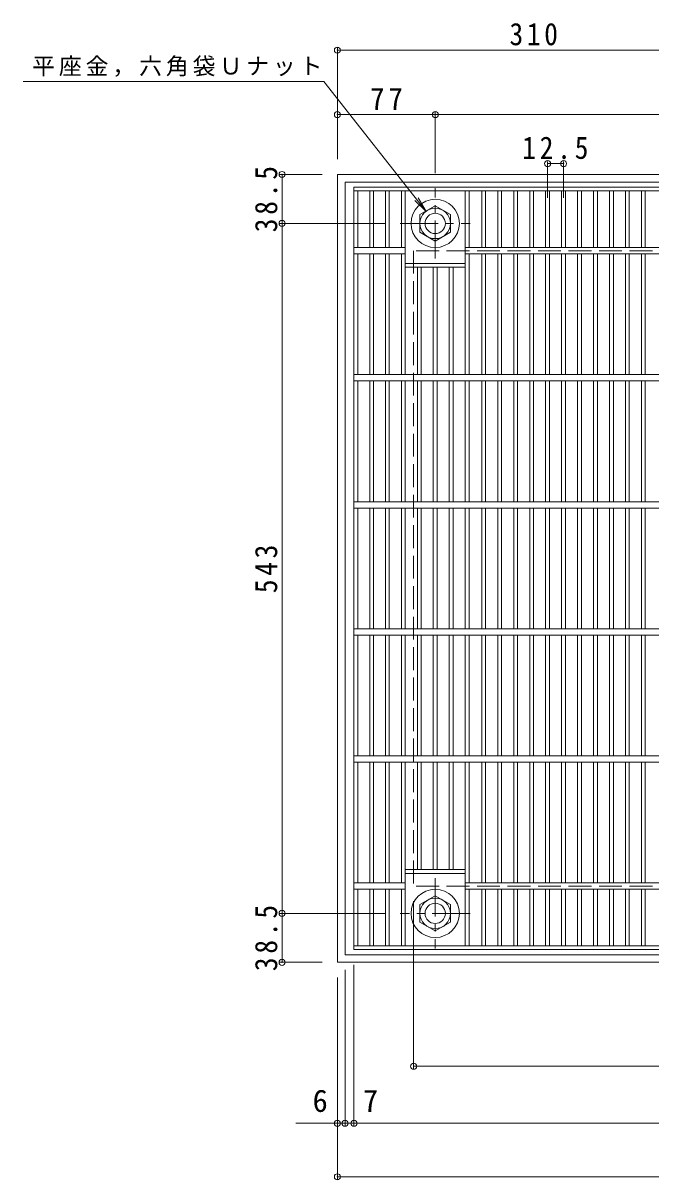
# Model space of a CAD drawing. Units: millimetres at full size, sheet at 1:6. Extents: x -977 to 1008, y -826 to 745.
# Drawn here: x -977 to -482, y -268 to 643 of the extents above; entities that cross this region are included whole.
import ezdxf
from ezdxf.enums import TextEntityAlignment as Align

# ---------------------------------------------------------------- set-up
doc = ezdxf.new("R2010")
doc.units = ezdxf.units.MM
doc.header["$LTSCALE"] = 6
doc.header["$PDMODE"] = 32
doc.header["$PDSIZE"] = 4.8
doc.linetypes.add('CHAIN1', pattern=[8, 5, -1, 1, -1])
doc.linetypes.add('DASHED3', pattern=[4, 3, -1])
for name, color, linetype, lineweight in [('E-1', 2, 'Continuous', 9), ('E-2', 3, 'Continuous', 9), ('E-4', 7, 'Continuous', 9), ('E-5', 7, 'Continuous', 9)]:
    doc.layers.add(name, color=color, linetype=linetype, lineweight=lineweight)
doc.styles.add('ＭＳ ゴシック', font='')
doc.styles.get('ＭＳ ゴシック').set_extended_font_data('MS Gothic')

msp = doc.modelspace()

# ---------------------------------------------------------------- linework, layer by layer
at = {"layer": 'E-1'}
for p, q in [((-729.196, 523.445), (-729.196, -96.554)), ((-109.196, 523.445), (-729.196, 523.445)), ((-723.196, 517.445), (-723.196, -90.554)), ((-115.196, 517.445), (-723.196, 517.445)), ((-115.196, -90.554), (-723.196, -90.554))]:
    msp.add_line(p, q, dxfattribs=at)
at = {"layer": 'E-1', "linetype": 'CHAIN1'}
for p, q in [((-652.196, 457.309), (-652.196, 512.583)), ((-679.833, 484.946), (-624.559, 484.946)), ((-652.196, -30.418), (-652.196, -85.691)), ((-624.56, -58.055), (-679.833, -58.055))]:
    msp.add_line(p, q, dxfattribs=at)
at = {"layer": 'E-1', "linetype": 'DASHED3'}
for p, q in [((-669.196, 463.446), (-669.196, -36.555)), ((-169.196, 463.446), (-669.196, 463.446))]:
    msp.add_line(p, q, dxfattribs=at)
at = {"layer": 'E-1'}
msp.add_lwpolyline([(-109.196, 523.445), (-109.196, -96.554), (-729.196, -96.554)], dxfattribs=at)
for points in [[(-640.196, 491.874), (-640.196, 478.017), (-652.196, 471.089), (-664.196, 478.017), (-664.196, 491.874), (-652.196, 498.802)], [(-664.197, -64.982), (-664.197, -51.126), (-652.196, -44.197), (-640.196, -51.126), (-640.196, -64.982), (-652.196, -71.911)]]:
    msp.add_lwpolyline(points, close=True, dxfattribs=at)
at = {"layer": 'E-1', "linetype": 'DASHED3'}
msp.add_lwpolyline([(-169.196, 463.446), (-169.196, -36.555), (-669.196, -36.555)], dxfattribs=at)
at = {"layer": 'E-1'}
for centre, radius in [((-652.196, 484.946), 19), ((-652.196, 484.946), 12), ((-652.196, 484.946), 8), ((-652.196, -58.055), 19), ((-652.196, -58.055), 12), ((-652.196, -58.055), 8)]:
    msp.add_circle(centre, radius, dxfattribs=at)
at = {"layer": 'E-2'}
for p, q in [((-716.196, -86.554), (-716.196, 513.446)), ((-716.196, 513.446), (-122.196, 513.446)), ((-716.196, 510.446), (-122.196, 510.446)), ((-713.196, 465.946), (-713.196, 510.446)), ((-703.816, 465.946), (-703.816, 510.446)), ((-700.816, 465.946), (-700.816, 510.446)), ((-691.336, 465.946), (-691.336, 510.446)), ((-688.336, 465.946), (-688.336, 510.446)), ((-678.856, 465.946), (-678.856, 510.446)), ((-675.856, 365.946), (-675.856, 510.446)), ((-628.536, 365.946), (-628.536, 510.446)), ((-625.536, 465.946), (-625.536, 510.446)), ((-615.546, 465.946), (-615.546, 510.446)), ((-612.546, 465.946), (-612.546, 510.446)), ((-602.966, 465.946), (-602.966, 510.446)), ((-599.966, 465.946), (-599.966, 510.446)), ((-590.386, 465.946), (-590.386, 510.446)), ((-587.386, 465.946), (-587.386, 510.446)), ((-577.806, 465.946), (-577.806, 510.446)), ((-574.806, 465.946), (-574.806, 510.446)), ((-565.226, 465.946), (-565.226, 510.446)), ((-562.226, 465.946), (-562.226, 510.446)), ((-552.646, 465.946), (-552.646, 510.446)), ((-549.646, 465.946), (-549.646, 510.446)), ((-540.066, 465.946), (-540.066, 510.446)), ((-537.066, 465.946), (-537.066, 510.446)), ((-527.486, 465.946), (-527.486, 510.446)), ((-524.486, 465.946), (-524.486, 510.446)), ((-514.906, 465.946), (-514.906, 510.446)), ((-511.906, 465.946), (-511.906, 510.446)), ((-502.326, 465.946), (-502.326, 510.446)), ((-499.326, 465.946), (-499.326, 510.446)), ((-489.746, 465.946), (-489.746, 510.446)), ((-486.746, 465.946), (-486.746, 510.446)), ((-675.856, 465.946), (-716.196, 465.946)), ((-628.536, 465.946), (-209.856, 465.946)), ((-675.856, 460.946), (-716.196, 460.946)), ((-713.196, 365.946), (-713.196, 460.946)), ((-703.816, 365.946), (-703.816, 460.946)), ((-700.816, 365.946), (-700.816, 460.946)), ((-691.336, 365.946), (-691.336, 460.946)), ((-688.336, 365.946), (-688.336, 460.946)), ((-678.856, 365.946), (-678.856, 460.946)), ((-628.536, 460.946), (-209.856, 460.946)), ((-625.536, 365.946), (-625.536, 460.946)), ((-615.546, 365.946), (-615.546, 460.946)), ((-612.546, 365.946), (-612.546, 460.946)), ((-602.966, 365.946), (-602.966, 460.946)), ((-599.966, 365.946), (-599.966, 460.946)), ((-590.386, 365.946), (-590.386, 460.946)), ((-587.386, 365.946), (-587.386, 460.946)), ((-577.806, 365.946), (-577.806, 460.946)), ((-574.806, 365.946), (-574.806, 460.946)), ((-565.226, 365.946), (-565.226, 460.946)), ((-562.226, 365.946), (-562.226, 460.946)), ((-552.646, 365.946), (-552.646, 460.946)), ((-549.646, 365.946), (-549.646, 460.946)), ((-540.066, 365.946), (-540.066, 460.946)), ((-537.066, 365.946), (-537.066, 460.946)), ((-527.486, 365.946), (-527.486, 460.946)), ((-524.486, 365.946), (-524.486, 460.946)), ((-514.906, 365.946), (-514.906, 460.946)), ((-511.906, 365.946), (-511.906, 460.946)), ((-502.326, 365.946), (-502.326, 460.946)), ((-499.326, 365.946), (-499.326, 460.946)), ((-489.746, 365.946), (-489.746, 460.946)), ((-486.746, 365.946), (-486.746, 460.946)), ((-675.856, 453.446), (-628.536, 453.446)), ((-675.856, 450.446), (-628.536, 450.446)), ((-666.276, 365.946), (-666.276, 450.446)), ((-663.276, 365.946), (-663.276, 450.446)), ((-653.696, 365.946), (-653.696, 450.446)), ((-650.696, 365.946), (-650.696, 450.446)), ((-641.116, 365.946), (-641.116, 450.446)), ((-638.116, 365.946), (-638.116, 450.446)), ((-122.196, 365.946), (-716.196, 365.946)), ((-122.196, 360.946), (-716.196, 360.946)), ((-713.196, 265.946), (-713.196, 360.946)), ((-703.816, 265.946), (-703.816, 360.946)), ((-700.816, 265.946), (-700.816, 360.946)), ((-691.336, 265.946), (-691.336, 360.946)), ((-688.336, 265.946), (-688.336, 360.946)), ((-678.856, 360.946), (-678.856, 265.946)), ((-675.856, 360.946), (-675.856, 265.946)), ((-666.276, 360.946), (-666.276, 265.946)), ((-663.276, 360.946), (-663.276, 265.946)), ((-653.696, 360.946), (-653.696, 265.946)), ((-650.696, 360.946), (-650.696, 265.946)), ((-641.116, 360.946), (-641.116, 265.946)), ((-638.116, 360.946), (-638.116, 265.946)), ((-628.536, 360.946), (-628.536, 265.946)), ((-625.536, 360.946), (-625.536, 265.946)), ((-615.546, 265.946), (-615.546, 360.946)), ((-612.546, 265.946), (-612.546, 360.946)), ((-602.966, 265.946), (-602.966, 360.946)), ((-599.966, 265.946), (-599.966, 360.946)), ((-590.386, 265.946), (-590.386, 360.946)), ((-587.386, 265.946), (-587.386, 360.946)), ((-577.806, 265.946), (-577.806, 360.946)), ((-574.806, 265.946), (-574.806, 360.946)), ((-565.226, 265.946), (-565.226, 360.946)), ((-562.226, 265.946), (-562.226, 360.946)), ((-552.646, 265.946), (-552.646, 360.946)), ((-549.646, 265.946), (-549.646, 360.946)), ((-540.066, 265.946), (-540.066, 360.946)), ((-537.066, 265.946), (-537.066, 360.946)), ((-527.486, 265.946), (-527.486, 360.946)), ((-524.486, 265.946), (-524.486, 360.946)), ((-514.906, 265.946), (-514.906, 360.946)), ((-511.906, 265.946), (-511.906, 360.946)), ((-502.326, 265.946), (-502.326, 360.946)), ((-499.326, 265.946), (-499.326, 360.946)), ((-489.746, 265.946), (-489.746, 360.946)), ((-486.746, 265.946), (-486.746, 360.946)), ((-122.196, 265.946), (-716.196, 265.946)), ((-122.196, 260.946), (-716.196, 260.946)), ((-713.196, 165.946), (-713.196, 260.946)), ((-703.816, 165.946), (-703.816, 260.946)), ((-700.816, 165.946), (-700.816, 260.946)), ((-691.336, 165.946), (-691.336, 260.946)), ((-688.336, 165.946), (-688.336, 260.946)), ((-678.856, 260.946), (-678.856, 165.946)), ((-675.856, 260.946), (-675.856, 165.946)), ((-666.276, 260.946), (-666.276, 165.946)), ((-663.276, 260.946), (-663.276, 165.946)), ((-653.696, 260.946), (-653.696, 165.946)), ((-650.696, 260.946), (-650.696, 165.946)), ((-641.116, 260.946), (-641.116, 165.946)), ((-638.116, 260.946), (-638.116, 165.946)), ((-628.536, 260.946), (-628.536, 165.946)), ((-625.536, 260.946), (-625.536, 165.946)), ((-615.546, 165.946), (-615.546, 260.946)), ((-612.546, 165.946), (-612.546, 260.946)), ((-602.966, 165.946), (-602.966, 260.946)), ((-599.966, 165.946), (-599.966, 260.946)), ((-590.386, 165.946), (-590.386, 260.946)), ((-587.386, 165.946), (-587.386, 260.946)), ((-577.806, 165.946), (-577.806, 260.946)), ((-574.806, 165.946), (-574.806, 260.946)), ((-565.226, 165.946), (-565.226, 260.946)), ((-562.226, 165.946), (-562.226, 260.946)), ((-552.646, 165.946), (-552.646, 260.946)), ((-549.646, 165.946), (-549.646, 260.946)), ((-540.066, 165.946), (-540.066, 260.946)), ((-537.066, 165.946), (-537.066, 260.946)), ((-527.486, 165.946), (-527.486, 260.946)), ((-524.486, 165.946), (-524.486, 260.946)), ((-514.906, 165.946), (-514.906, 260.946)), ((-511.906, 165.946), (-511.906, 260.946)), ((-502.326, 165.946), (-502.326, 260.946)), ((-499.326, 165.946), (-499.326, 260.946)), ((-489.746, 165.946), (-489.746, 260.946)), ((-486.746, 165.946), (-486.746, 260.946)), ((-122.196, 165.946), (-716.196, 165.946)), ((-122.196, 160.946), (-716.196, 160.946)), ((-713.196, 65.946), (-713.196, 160.946)), ((-703.816, 65.946), (-703.816, 160.946)), ((-700.816, 65.946), (-700.816, 160.946)), ((-691.336, 65.946), (-691.336, 160.946)), ((-688.336, 65.946), (-688.336, 160.946)), ((-678.856, 160.946), (-678.856, 65.946)), ((-675.856, 160.946), (-675.856, 65.946)), ((-666.276, 160.946), (-666.276, 65.946)), ((-663.276, 160.946), (-663.276, 65.946)), ((-653.696, 160.946), (-653.696, 65.946)), ((-650.696, 160.946), (-650.696, 65.946)), ((-641.116, 160.946), (-641.116, 65.946)), ((-638.116, 160.946), (-638.116, 65.946)), ((-628.536, 160.946), (-628.536, 65.946)), ((-625.536, 160.946), (-625.536, 65.946)), ((-615.546, 65.946), (-615.546, 160.946)), ((-612.546, 65.946), (-612.546, 160.946)), ((-602.966, 65.946), (-602.966, 160.946)), ((-599.966, 65.946), (-599.966, 160.946)), ((-590.386, 65.946), (-590.386, 160.946)), ((-587.386, 65.946), (-587.386, 160.946)), ((-577.806, 65.946), (-577.806, 160.946)), ((-574.806, 65.946), (-574.806, 160.946)), ((-565.226, 65.946), (-565.226, 160.946)), ((-562.226, 65.946), (-562.226, 160.946)), ((-552.646, 65.946), (-552.646, 160.946)), ((-549.646, 65.946), (-549.646, 160.946)), ((-540.066, 65.946), (-540.066, 160.946)), ((-537.066, 65.946), (-537.066, 160.946)), ((-527.486, 65.946), (-527.486, 160.946)), ((-524.486, 65.946), (-524.486, 160.946)), ((-514.906, 65.946), (-514.906, 160.946)), ((-511.906, 65.946), (-511.906, 160.946)), ((-502.326, 65.946), (-502.326, 160.946)), ((-499.326, 65.946), (-499.326, 160.946)), ((-489.746, 65.946), (-489.746, 160.946)), ((-486.746, 65.946), (-486.746, 160.946)), ((-122.196, 65.946), (-716.196, 65.946)), ((-122.196, 60.946), (-716.196, 60.946)), ((-713.196, 60.946), (-713.196, -34.054)), ((-703.816, 60.946), (-703.816, -34.054)), ((-700.816, 60.946), (-700.816, -34.054)), ((-691.336, 60.946), (-691.336, -34.054)), ((-688.336, 60.946), (-688.336, -34.054)), ((-678.856, -34.054), (-678.856, 60.946)), ((-675.856, -83.554), (-675.856, 60.946)), ((-666.276, -23.554), (-666.276, 60.946)), ((-663.276, -23.554), (-663.276, 60.946)), ((-653.696, -23.554), (-653.696, 60.946)), ((-650.696, -23.554), (-650.696, 60.946)), ((-641.116, -23.554), (-641.116, 60.946)), ((-638.116, -23.554), (-638.116, 60.946)), ((-628.536, -83.554), (-628.536, 60.946)), ((-625.536, -34.054), (-625.536, 60.946)), ((-615.546, 60.946), (-615.546, -34.054)), ((-612.546, 60.946), (-612.546, -34.054)), ((-602.966, 60.946), (-602.966, -34.054)), ((-599.966, 60.946), (-599.966, -34.054)), ((-590.386, 60.946), (-590.386, -34.054)), ((-587.386, 60.946), (-587.386, -34.054)), ((-577.806, 60.946), (-577.806, -34.054)), ((-574.806, 60.946), (-574.806, -34.054)), ((-565.226, 60.946), (-565.226, -34.054)), ((-562.226, 60.946), (-562.226, -34.054)), ((-552.646, 60.946), (-552.646, -34.054)), ((-549.646, 60.946), (-549.646, -34.054)), ((-540.066, 60.946), (-540.066, -34.054)), ((-537.066, 60.946), (-537.066, -34.054)), ((-527.486, 60.946), (-527.486, -34.054)), ((-524.486, 60.946), (-524.486, -34.054)), ((-514.906, 60.946), (-514.906, -34.054)), ((-511.906, 60.946), (-511.906, -34.054)), ((-502.326, 60.946), (-502.326, -34.054)), ((-499.326, 60.946), (-499.326, -34.054)), ((-489.746, 60.946), (-489.746, -34.054)), ((-486.746, 60.946), (-486.746, -34.054)), ((-675.856, -23.554), (-628.536, -23.554)), ((-675.856, -26.554), (-628.536, -26.554)), ((-675.856, -34.054), (-716.196, -34.054)), ((-628.536, -34.054), (-209.856, -34.054)), ((-675.856, -39.054), (-716.196, -39.054)), ((-713.196, -39.054), (-713.196, -83.554)), ((-703.816, -39.054), (-703.816, -83.554)), ((-700.816, -39.054), (-700.816, -83.554)), ((-691.336, -39.054), (-691.336, -83.554)), ((-688.336, -39.054), (-688.336, -83.554)), ((-678.856, -39.054), (-678.856, -83.554)), ((-628.536, -39.054), (-209.856, -39.054)), ((-625.536, -39.054), (-625.536, -83.554)), ((-615.546, -39.054), (-615.546, -83.554)), ((-612.546, -39.054), (-612.546, -83.554)), ((-602.966, -39.054), (-602.966, -83.554)), ((-599.966, -39.054), (-599.966, -83.554)), ((-590.386, -39.054), (-590.386, -83.554)), ((-587.386, -39.054), (-587.386, -83.554)), ((-577.806, -39.054), (-577.806, -83.554)), ((-574.806, -39.054), (-574.806, -83.554)), ((-565.226, -39.054), (-565.226, -83.554)), ((-562.226, -39.054), (-562.226, -83.554)), ((-552.646, -39.054), (-552.646, -83.554)), ((-549.646, -39.054), (-549.646, -83.554)), ((-540.066, -39.054), (-540.066, -83.554)), ((-537.066, -39.054), (-537.066, -83.554)), ((-527.486, -39.054), (-527.486, -83.554)), ((-524.486, -39.054), (-524.486, -83.554)), ((-514.906, -39.054), (-514.906, -83.554)), ((-511.906, -39.054), (-511.906, -83.554)), ((-502.326, -39.054), (-502.326, -83.554)), ((-499.326, -39.054), (-499.326, -83.554)), ((-489.746, -39.054), (-489.746, -83.554)), ((-486.746, -39.054), (-486.746, -83.554)), ((-716.196, -83.554), (-122.196, -83.554)), ((-716.196, -86.554), (-122.196, -86.554))]:
    msp.add_line(p, q, dxfattribs=at)
at = {"layer": 'E-4'}
for p, q in [((-729.196, 623.079), (-729.196, 535.445)), ((-729.196, 621.279), (-419.196, 621.279)), ((-729.196, 570.558), (-652.196, 570.558)), ((-652.196, 572.358), (-652.196, 524.583)), ((-652.196, 570.558), (-186.196, 570.558)), ((-563.726, 533.778), (-563.726, 504.986)), ((-563.726, 531.978), (-551.146, 531.978)), ((-551.146, 533.778), (-551.146, 504.986)), ((-774.566, 523.445), (-741.196, 523.445)), ((-772.766, 523.445), (-772.766, 484.946)), ((-774.566, 484.946), (-691.833, 484.946)), ((-772.766, 484.946), (-772.766, -58.055)), ((-669.196, -180.12), (-669.196, -48.555)), ((-774.566, -58.055), (-691.833, -58.055)), ((-772.766, -58.055), (-772.766, -96.554)), ((-774.566, -96.554), (-741.196, -96.554)), ((-716.196, -224.987), (-716.196, -98.554)), ((-729.196, -267.18), (-729.196, -108.554)), ((-723.196, -224.987), (-723.196, -102.554)), ((-669.196, -178.32), (-169.196, -178.32)), ((-761.913, -223.187), (-723.196, -223.187)), ((-723.196, -223.187), (-716.196, -223.187)), ((-716.196, -223.187), (-122.196, -223.187)), ((-109.196, -265.38), (-729.196, -265.38))]:
    msp.add_line(p, q, dxfattribs=at)
for p in [(-729.196, 621.279), (-729.196, 570.558), (-652.196, 570.558), (-563.726, 531.978), (-551.146, 531.978), (-772.766, 523.445), (-772.766, 484.946), (-772.766, -58.055), (-772.766, -96.554), (-669.196, -178.32), (-729.196, -223.187), (-723.196, -223.187), (-716.196, -223.187), (-729.196, -265.38)]:
    msp.add_point(p, dxfattribs=at)
at = {"layer": 'E-5'}
for p, q in [((-740.015, 596.733), (-976.758, 596.733)), ((-659.245, 494.274), (-665.636, 505.017))]:
    msp.add_line(p, q, dxfattribs=at)
msp.add_lwpolyline([(-740.015, 596.733), (-659.245, 494.274), (-668.198, 502.997)], dxfattribs=at)

# ---------------------------------------------------------------- texts
at = {"layer": 'E-4', "color": 2, "style": 'ＭＳ ゴシック'}
for s, p in [('6', (-748.791, -219.587)), ('7', (-709.079, -219.587))]:
    msp.add_text(s, height=17.6, dxfattribs=at).set_placement(p, align=Align.BOTTOM_LEFT)
at = {"layer": 'E-4', "color": 2, "char_height": 17.6, "attachment_point": 7, "style": 'ＭＳ ゴシック'}
for s, insert in [('\\T1.27;\\W0.9;310', (-593.696, 624.879)), ('\\T1.27;\\W0.95;77', (-703.446, 574.158)), ('\\T1.28;\\W0.9;12.5', (-583.686, 535.439))]:
    msp.add_mtext(s, dxfattribs=dict(at, insert=insert))
at = {"layer": 'E-4', "color": 2, "char_height": 17.6, "attachment_point": 7, "rotation": 90, "style": 'ＭＳ ゴシック'}
for s, insert in [('\\T1.28;\\W0.9;38.5', (-776.366, 477.946)), ('\\T1.27;\\W0.9;543', (-776.366, 193.946)), ('\\T1.28;\\W0.9;38.5', (-776.366, -103.554))]:
    msp.add_mtext(s, dxfattribs=dict(at, insert=insert))
at = {"layer": 'E-5', "insert": (-969.666, 600.233), "char_height": 13.2, "attachment_point": 7, "style": 'ＭＳ ゴシック'}
msp.add_mtext('\\T1.17;平座金，六角袋Ｕナット', dxfattribs=at)

doc.saveas('drawing.dxf')
